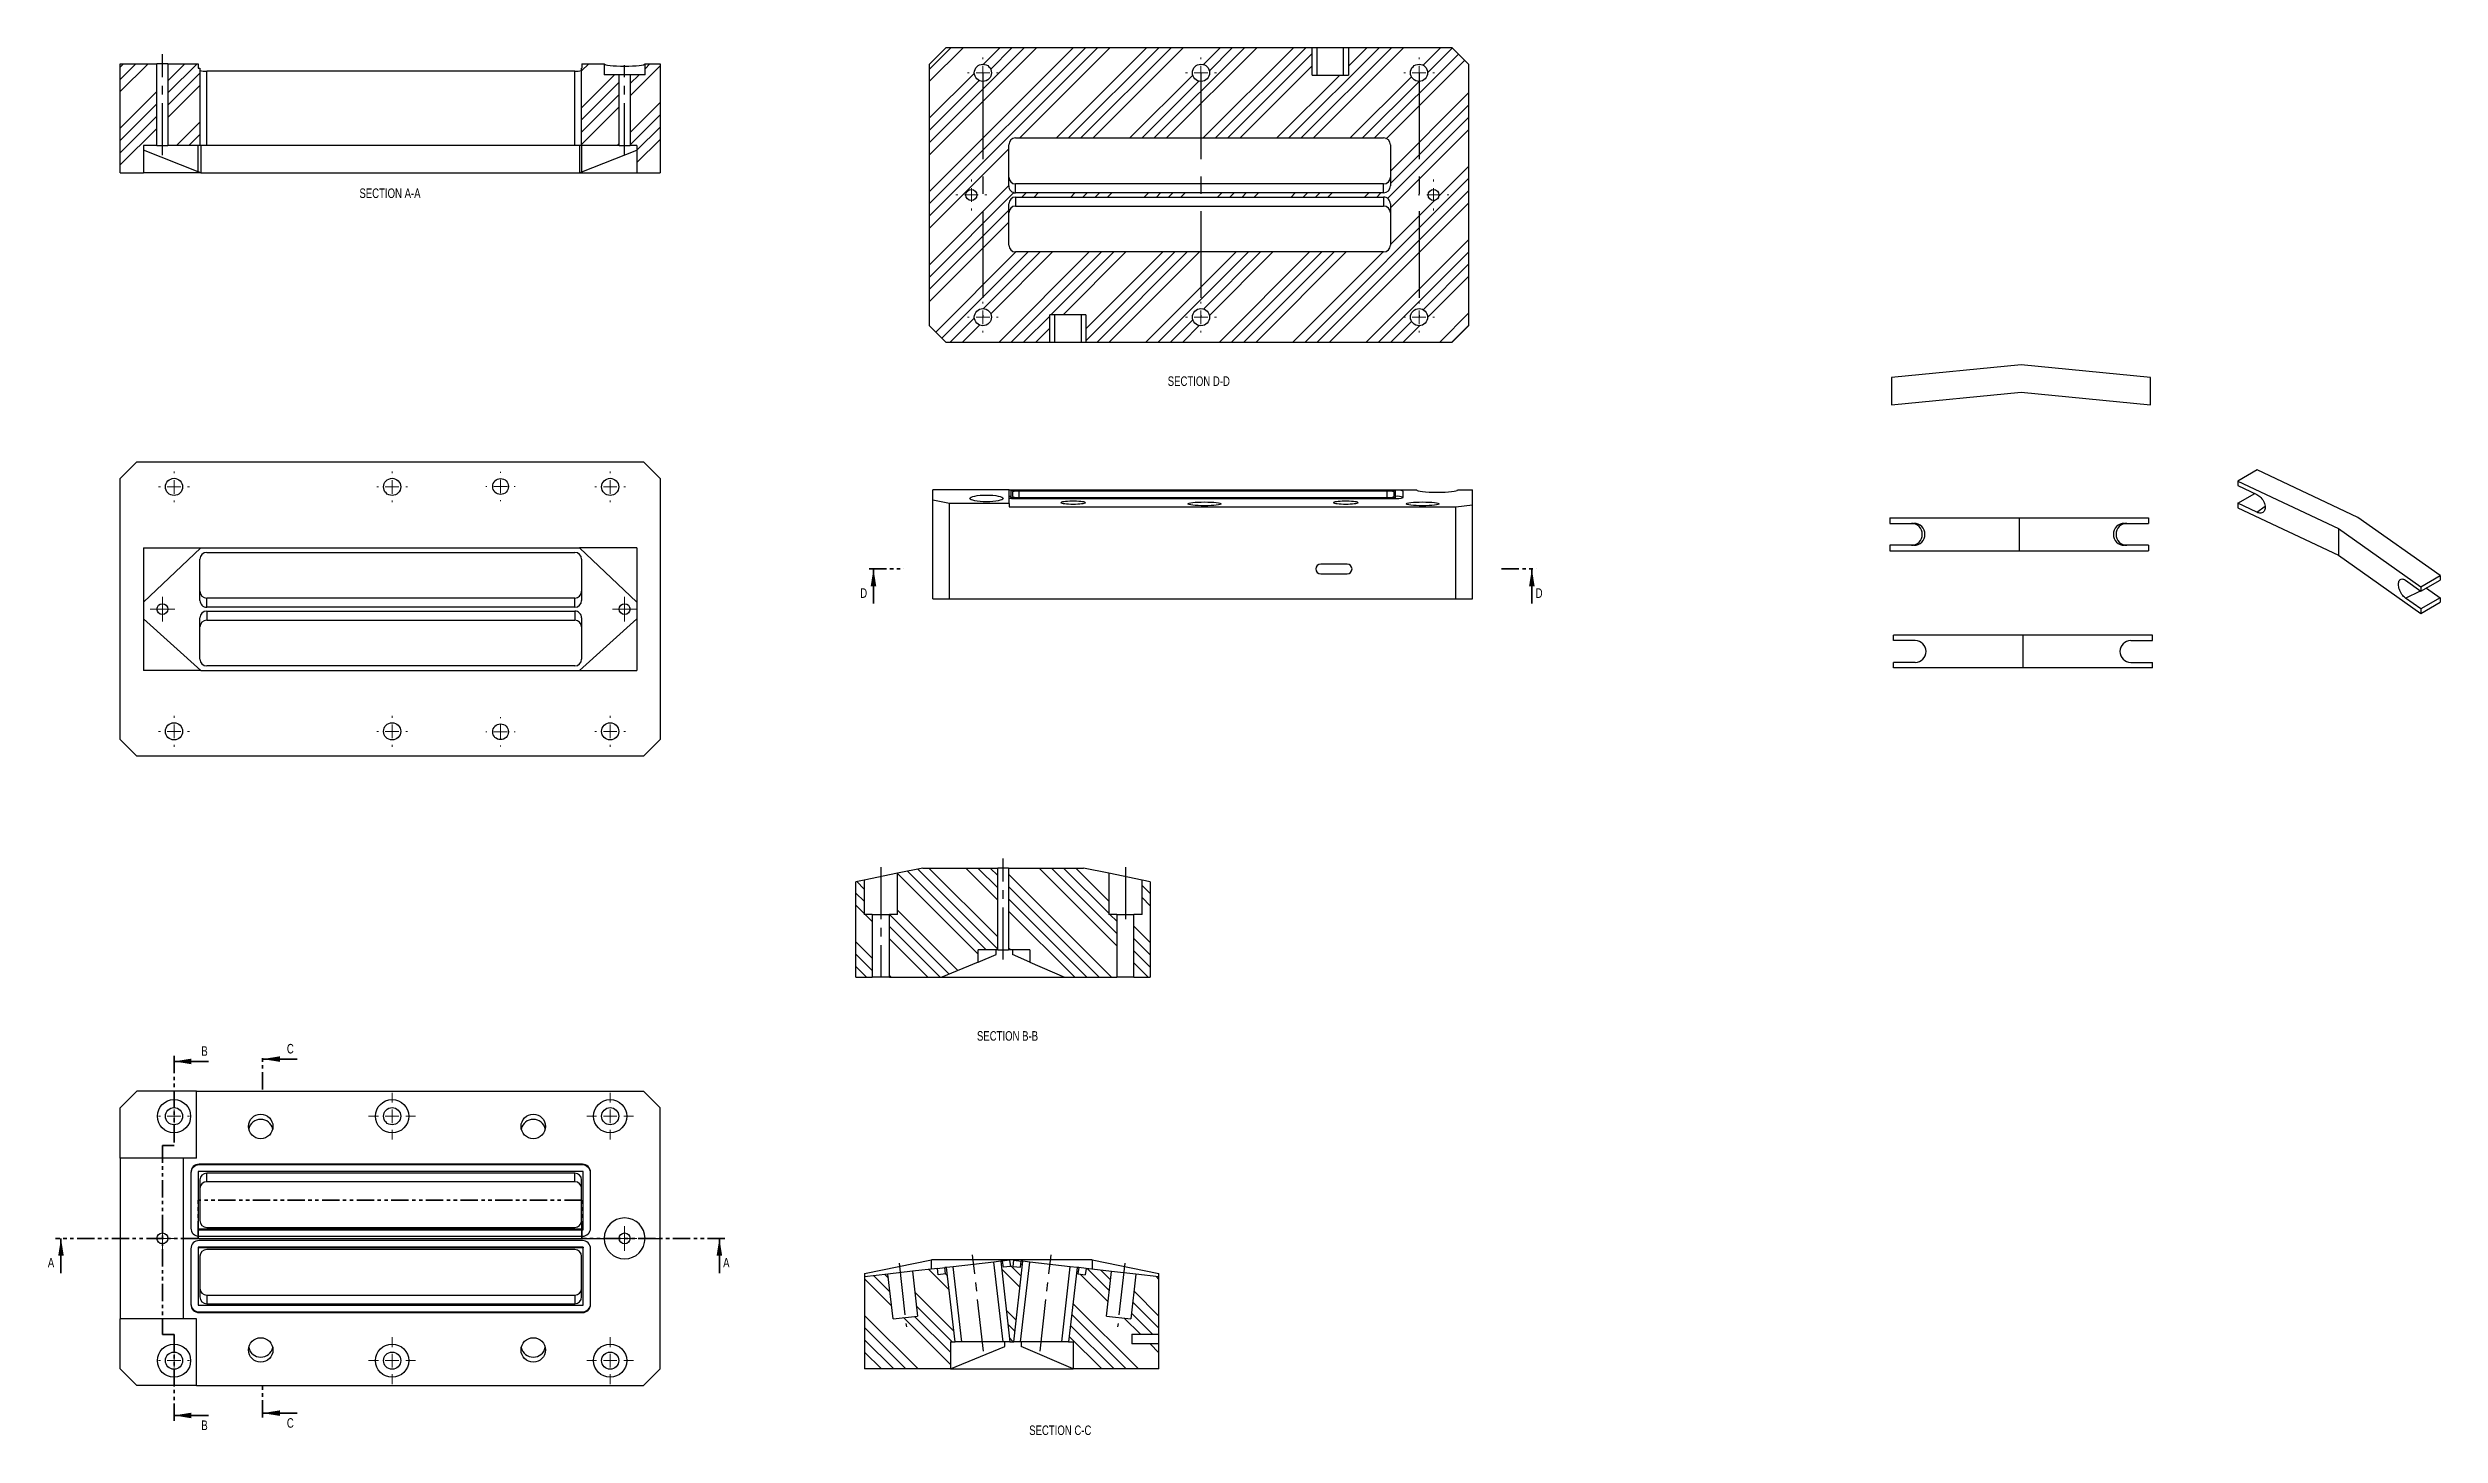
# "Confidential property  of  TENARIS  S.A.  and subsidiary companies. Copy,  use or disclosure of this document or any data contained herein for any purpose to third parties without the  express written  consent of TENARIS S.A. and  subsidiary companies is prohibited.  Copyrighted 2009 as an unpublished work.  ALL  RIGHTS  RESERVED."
# Model space of a CAD drawing. Header units: millimetres. Extents: x 351 to 1229, y 250 to 759.
import ezdxf

# ---------------------------------------------------------------- set-up
doc = ezdxf.new("R2010")
doc.units = ezdxf.units.MM
for name, pattern in [('CENTER', [50.8, 31.75, -6.35, 6.35, -6.35]), ('CENTER2', [28.575, 19.05, -3.175, 3.175, -3.175]), ('PHANTOM', [12.7, 6.35, -1.27, 1.27, -1.27, 1.27, -1.27])]:
    doc.linetypes.add(name, pattern=pattern)
doc.layers.add('M_CENTER', color=1, linetype='CENTER')
doc.styles.add('SLDTEXTSTYLE0', font='TXT', dxfattribs={"width": 0.75})
pattern_1 = [(45, (299.115, 219.996), (-13.4704, 13.4704), []), (45, (303.606, 219.996), (-13.4704, 13.4704), []), (45, (308.096, 219.996), (-13.4704, 13.4704), []), (45, (312.586, 219.996), (-13.4704, 13.4704), [])]
pattern_2 = [(315, (602.481, 827.403), (13.4704, 13.4704), []), (315, (602.481, 822.913), (13.4704, 13.4704), []), (315, (602.481, 818.422), (13.4704, 13.4704), []), (315, (602.481, 813.932), (13.4704, 13.4704), [])]
pattern_3 = [(315, (599.3, 910.567), (13.4704, 13.4704), []), (315, (599.3, 906.077), (13.4704, 13.4704), []), (315, (599.3, 901.587), (13.4704, 13.4704), []), (315, (599.3, 897.097), (13.4704, 13.4704), [])]

# ---------------------------------------------------------------- blocks, each defined once
blk = doc.blocks.new('SW_CENTERMARKSYMBOL_10')
at = {"color": 0, "linetype": 'Continuous', "lineweight": 0}
for p, q in [((-2.5, 0), (-4.5, 0)), ((0, 0), (-2.5, 0)), ((0, 2.5), (0, 4.5)), ((0, 0), (0, 2.5)), ((0, 0), (0, -2.5)), ((0, 0), (2.5, 0)), ((2.5, 0), (4.5, 0)), ((0, -2.5), (0, -4.5))]:
    blk.add_line(p, q, dxfattribs=at)
blk = doc.blocks.new('SW_CENTERMARKSYMBOL_11')
at = {"color": 0, "linetype": 'Continuous', "lineweight": 0}
for p, q in [((-5, 0), (-5.65, 0)), ((0, 0), (-2.5, 0)), ((0, 5), (0, 5.65)), ((0, 0), (0, 2.5)), ((0, 0), (0, -2.5)), ((0, 0), (2.5, 0)), ((5, 0), (5.65, 0)), ((0, -5), (0, -5.65))]:
    blk.add_line(p, q, dxfattribs=at)
blk = doc.blocks.new('SW_CENTERMARKSYMBOL_12')
at = {"color": 0, "linetype": 'Continuous', "lineweight": 0}
for p, q in [((-5, 0), (-5.65, 0)), ((0, 0), (-2.5, 0)), ((0, 5), (0, 5.65)), ((0, 0), (0, 2.5)), ((0, 0), (0, -2.5)), ((0, 0), (2.5, 0)), ((5, 0), (5.65, 0)), ((0, -5), (0, -5.65))]:
    blk.add_line(p, q, dxfattribs=at)
blk = doc.blocks.new('SW_CENTERMARKSYMBOL_13')
at = {"color": 0, "linetype": 'Continuous', "lineweight": 0}
for p, q in [((-5, 0), (-8.6, 0)), ((0, 0), (-2.5, 0)), ((0, 5), (0, 8.6)), ((0, 0), (0, 2.5)), ((0, 0), (0, -2.5)), ((0, 0), (2.5, 0)), ((5, 0), (8.6, 0)), ((0, -5), (0, -8.6))]:
    blk.add_line(p, q, dxfattribs=at)
blk = doc.blocks.new('SW_CENTERMARKSYMBOL_14')
at = {"color": 0, "linetype": 'Continuous', "lineweight": 0}
for p, q in [((-5, 0), (-8.6, 0)), ((0, 0), (-2.5, 0)), ((0, 5), (0, 8.6)), ((0, 0), (0, 2.5)), ((0, 0), (0, -2.5)), ((0, 0), (2.5, 0)), ((5, 0), (8.6, 0)), ((0, -5), (0, -8.6))]:
    blk.add_line(p, q, dxfattribs=at)
blk = doc.blocks.new('SW_CENTERMARKSYMBOL_15')
at = {"color": 0, "linetype": 'Continuous', "lineweight": 0}
for p, q in [((-5, 0), (-8.6, 0)), ((0, 0), (-2.5, 0)), ((0, 5), (0, 8.6)), ((0, 0), (0, 2.5)), ((0, 0), (0, -2.5)), ((0, 0), (2.5, 0)), ((5, 0), (8.6, 0)), ((0, -5), (0, -8.6))]:
    blk.add_line(p, q, dxfattribs=at)
blk = doc.blocks.new('SW_CENTERMARKSYMBOL_16')
at = {"color": 0, "linetype": 'Continuous', "lineweight": 0}
for p, q in [((-5, 0), (-8.6, 0)), ((0, 0), (-2.5, 0)), ((0, 5), (0, 8.6)), ((0, 0), (0, 2.5)), ((0, 0), (0, -2.5)), ((0, 0), (2.5, 0)), ((5, 0), (8.6, 0)), ((0, -5), (0, -8.6))]:
    blk.add_line(p, q, dxfattribs=at)
blk = doc.blocks.new('SW_CENTERMARKSYMBOL_17')
at = {"color": 0, "linetype": 'Continuous', "lineweight": 0}
for p, q in [((-2.5, 0), (-4.5, 0)), ((0, 0), (-2.5, 0)), ((0, 2.5), (0, 4.5)), ((0, 0), (0, 2.5)), ((0, 0), (0, -2.5)), ((0, 0), (2.5, 0)), ((2.5, 0), (4.5, 0)), ((0, -2.5), (0, -4.5))]:
    blk.add_line(p, q, dxfattribs=at)
blk = doc.blocks.new('SW_CENTERMARKSYMBOL_0')
at = {"color": 0, "linetype": 'Continuous', "lineweight": 0}
for p, q in [((-2.5, 0), (-4.5, 0)), ((0, 0), (-2.5, 0)), ((0, 2.5), (0, 4.5)), ((0, 0), (0, 2.5)), ((0, 0), (0, -2.5)), ((0, 0), (2.5, 0)), ((2.5, 0), (4.5, 0)), ((0, -2.5), (0, -4.5))]:
    blk.add_line(p, q, dxfattribs=at)
blk = doc.blocks.new('SW_CENTERMARKSYMBOL_1')
at = {"color": 0, "linetype": 'Continuous', "lineweight": 0}
for p, q in [((-5, 0), (-5.65, 0)), ((0, 0), (-2.5, 0)), ((0, 5), (0, 5.65)), ((0, 0), (0, 2.5)), ((0, 0), (0, -2.5)), ((0, 0), (2.5, 0)), ((5, 0), (5.65, 0)), ((0, -5), (0, -5.65))]:
    blk.add_line(p, q, dxfattribs=at)
blk = doc.blocks.new('SW_CENTERMARKSYMBOL_2')
at = {"color": 0, "linetype": 'Continuous', "lineweight": 0}
for p, q in [((-5, 0), (-5.65, 0)), ((0, 0), (-2.5, 0)), ((0, 5), (0, 5.65)), ((0, 0), (0, 2.5)), ((0, 0), (0, -2.5)), ((0, 0), (2.5, 0)), ((5, 0), (5.65, 0)), ((0, -5), (0, -5.65))]:
    blk.add_line(p, q, dxfattribs=at)
blk = doc.blocks.new('SW_CENTERMARKSYMBOL_3')
at = {"color": 0, "linetype": 'Continuous', "lineweight": 0}
for p, q in [((-5, 0), (-5.65, 0)), ((0, 0), (-2.5, 0)), ((0, 5), (0, 5.65)), ((0, 0), (0, 2.5)), ((0, 0), (0, -2.5)), ((0, 0), (2.5, 0)), ((5, 0), (5.65, 0)), ((0, -5), (0, -5.65))]:
    blk.add_line(p, q, dxfattribs=at)
blk = doc.blocks.new('SW_CENTERMARKSYMBOL_4')
at = {"color": 0, "linetype": 'Continuous', "lineweight": 0}
for p, q in [((-5, 0), (-5.65, 0)), ((0, 0), (-2.5, 0)), ((0, 5), (0, 5.65)), ((0, 0), (0, 2.5)), ((0, 0), (0, -2.5)), ((0, 0), (2.5, 0)), ((5, 0), (5.65, 0)), ((0, -5), (0, -5.65))]:
    blk.add_line(p, q, dxfattribs=at)
blk = doc.blocks.new('SW_CENTERMARKSYMBOL_5')
at = {"color": 0, "linetype": 'Continuous', "lineweight": 0}
for p, q in [((-5, 0), (-5.65, 0)), ((0, 0), (-2.5, 0)), ((0, 5), (0, 5.65)), ((0, 0), (0, 2.5)), ((0, 0), (0, -2.5)), ((0, 0), (2.5, 0)), ((5, 0), (5.65, 0)), ((0, -5), (0, -5.65))]:
    blk.add_line(p, q, dxfattribs=at)
blk = doc.blocks.new('SW_CENTERMARKSYMBOL_6')
at = {"color": 0, "linetype": 'Continuous', "lineweight": 0}
for p, q in [((-5, 0), (-5.65, 0)), ((0, 0), (-2.5, 0)), ((0, 5), (0, 5.65)), ((0, 0), (0, 2.5)), ((0, 0), (0, -2.5)), ((0, 0), (2.5, 0)), ((5, 0), (5.65, 0)), ((0, -5), (0, -5.65))]:
    blk.add_line(p, q, dxfattribs=at)
blk = doc.blocks.new('SW_CENTERMARKSYMBOL_7')
at = {"color": 0, "linetype": 'Continuous', "lineweight": 0}
for p, q in [((-5, 0), (-5.4, 0)), ((0, 0), (-2.5, 0)), ((0, 5), (0, 5.4)), ((0, 0), (0, 2.5)), ((0, 0), (0, -2.5)), ((0, 0), (2.5, 0)), ((5, 0), (5.4, 0)), ((0, -5), (0, -5.4))]:
    blk.add_line(p, q, dxfattribs=at)
blk = doc.blocks.new('SW_CENTERMARKSYMBOL_8')
at = {"color": 0, "linetype": 'Continuous', "lineweight": 0}
for p, q in [((-5, 0), (-5.4, 0)), ((0, 0), (-2.5, 0)), ((0, 5), (0, 5.4)), ((0, 0), (0, 2.5)), ((0, 0), (0, -2.5)), ((0, 0), (2.5, 0)), ((5, 0), (5.4, 0)), ((0, -5), (0, -5.4))]:
    blk.add_line(p, q, dxfattribs=at)
blk = doc.blocks.new('SW_CENTERMARKSYMBOL_9')
at = {"color": 0, "linetype": 'Continuous', "lineweight": 0}
for p, q in [((-2.5, 0), (-4.5, 0)), ((0, 0), (-2.5, 0)), ((0, 2.5), (0, 4.5)), ((0, 0), (0, 2.5)), ((0, 0), (0, -2.5)), ((0, 0), (2.5, 0)), ((2.5, 0), (4.5, 0)), ((0, -2.5), (0, -4.5))]:
    blk.add_line(p, q, dxfattribs=at)
blk = doc.blocks.new('*U220')
at = {"color": 0, "linetype": 'CENTER2', "transparency": 16777216}
blk.add_line((0, 10.43), (0, -29.93), dxfattribs=at)
blk = doc.blocks.new('*U221')
at = {"color": 0, "linetype": 'CENTER2', "transparency": 16777216}
blk.add_line((0, 10.43), (0, -10.43), dxfattribs=at)
blk = doc.blocks.new('*U222')
at = {"color": 0, "linetype": 'CENTER2', "transparency": 16777216}
blk.add_line((-1.33, 11.67), (1.33, -11.67), dxfattribs=at)
blk = doc.blocks.new('*U223')
at = {"color": 0, "linetype": 'CENTER2', "transparency": 16777216}
blk.add_line((2.02, -17.68), (-2.02, 17.68), dxfattribs=at)
blk = doc.blocks.new('*U224')
at = {"color": 0, "linetype": 'CENTER2', "transparency": 16777216}
blk.add_line((-2.02, -17.68), (2.02, 17.68), dxfattribs=at)
blk = doc.blocks.new('*U225')
at = {"color": 0, "linetype": 'CENTER2', "transparency": 16777216}
blk.add_line((1.33, 11.67), (-1.33, -11.67), dxfattribs=at)
blk = doc.blocks.new('*U227')
at = {"color": 0, "linetype": 'CENTER2', "transparency": 16777216}
blk.add_line((0, -18.5), (0, 18.5), dxfattribs=at)
blk = doc.blocks.new('*U228')
at = {"color": 0, "linetype": 'CENTER2', "transparency": 16777216}
blk.add_line((0, -16.5), (0, 16.5), dxfattribs=at)
blk = doc.blocks.new('*U229')
at = {"color": 0, "linetype": 'CENTER2', "transparency": 16777216}
blk.add_line((0, -18.5), (0, 18.5), dxfattribs=at)

msp = doc.modelspace()

# ---------------------------------------------------------------- hatches: boundary and pattern name
at = {"linetype": 'Continuous', "lineweight": 18}
h = msp.add_hatch(dxfattribs=at)
h.set_pattern_fill('ANSI34', style=0)
h.set_pattern_definition([(45, (297.801, 221.951), (-13.4704, 13.4704), []), (45, (302.292, 221.951), (-13.4704, 13.4704), []), (45, (306.782, 221.951), (-13.4704, 13.4704), []), (45, (311.272, 221.951), (-13.4704, 13.4704), [])])
h.paths.add_polyline_path([(815.06, 759.28), (680.66, 759.28), (674.56, 753.18), (674.56, 657.38), (680.66, 651.28), (718.76, 651.28), (718.76, 661.28), (732.06, 661.28), (732.06, 651.28), (866.46, 651.28), (872.56, 657.38), (872.56, 753.18), (866.46, 759.28), (828.36, 759.28), (828.36, 749.28), (815.06, 749.28)], flags=0)
edge = h.paths.add_edge_path(flags=0)
edge.add_arc((859.56, 705.28), 2, 0, 360)
edge = h.paths.add_edge_path(flags=0)
edge.add_arc((694.26, 750.13), 3.15, 0, 360)
edge = h.paths.add_edge_path(flags=0)
edge.add_arc((854.26, 750.13), 3.15, 0, 360)
edge = h.paths.add_edge_path(flags=0)
edge.add_arc((774.26, 660.43), 3.15, 0, 360)
edge = h.paths.add_edge_path(flags=0)
edge.add_arc((690.01, 705.28), 2, 0, 360)
edge = h.paths.add_edge_path(flags=0)
edge.add_line((706.26, 704.5), (841.26, 704.5))
edge.add_ellipse((841.26, 701.98), major_axis=(0, -2.52), ratio=0.993413, start_angle=90, end_angle=180, ccw=False)
edge.add_line((843.76, 701.98), (843.76, 686.88))
edge.add_ellipse((841.26, 686.88), major_axis=(0, -2.52), ratio=0.993413, start_angle=0, end_angle=90, ccw=False)
edge.add_line((841.26, 684.36), (706.26, 684.36))
edge.add_ellipse((706.26, 686.88), major_axis=(0, -2.52), ratio=0.993413, start_angle=270, end_angle=360, ccw=False)
edge.add_line((703.76, 686.88), (703.76, 701.98))
edge.add_ellipse((706.26, 701.98), major_axis=(0, -2.52), ratio=0.993413, start_angle=180, end_angle=270, ccw=False)
edge = h.paths.add_edge_path(flags=0)
edge.add_line((706.26, 726.19), (841.26, 726.19))
edge.add_ellipse((841.26, 723.68), major_axis=(0, 2.52), ratio=0.993413, start_angle=270, end_angle=360, ccw=False)
edge.add_line((843.76, 723.68), (843.76, 708.58))
edge.add_ellipse((841.26, 708.58), major_axis=(0, 2.52), ratio=0.993413, start_angle=180, end_angle=270, ccw=False)
edge.add_line((841.26, 706.06), (706.26, 706.06))
edge.add_ellipse((706.26, 708.58), major_axis=(0, 2.52), ratio=0.993413, start_angle=90, end_angle=180, ccw=False)
edge.add_line((703.76, 708.58), (703.76, 723.68))
edge.add_ellipse((706.26, 723.68), major_axis=(0, 2.52), ratio=0.993413, start_angle=0, end_angle=90, ccw=False)
edge = h.paths.add_edge_path(flags=0)
edge.add_arc((854.26, 660.43), 3.15, 0, 360)
edge = h.paths.add_edge_path(flags=0)
edge.add_arc((774.26, 750.13), 3.15, 0, 360)
edge = h.paths.add_edge_path(flags=0)
edge.add_arc((694.26, 660.43), 3.15, 0, 360)
h = msp.add_hatch(dxfattribs=at)
h.set_pattern_fill('ANSI34', style=0)
h.set_pattern_definition(pattern_1)
h.paths.add_polyline_path([(377.82, 753.43), (377.82, 713.43), (386.32, 713.43), (386.32, 723.43), (391.27, 723.43), (391.27, 753.43)], flags=0)
h = msp.add_hatch(dxfattribs=at)
h.set_pattern_fill('ANSI34', style=0)
h.set_pattern_definition(pattern_1)
h.paths.add_polyline_path([(395.27, 723.43), (407.02, 723.43), (407.02, 751.83), (406.42, 751.83), (406.42, 753.43), (400.82, 753.43), (395.27, 753.43)], flags=0)
h = msp.add_hatch(dxfattribs=at)
h.set_pattern_fill('ANSI34', style=0)
h.set_pattern_definition(pattern_1)
h.paths.add_polyline_path([(547.02, 723.43), (560.82, 723.43), (560.82, 749.43), (555.32, 749.43), (555.32, 753.43), (547.09, 753.43), (547.09, 751.83), (547.02, 751.83)], flags=0)
h = msp.add_hatch(dxfattribs=at)
h.set_pattern_fill('ANSI34', style=0)
h.set_pattern_definition(pattern_1)
h.paths.add_polyline_path([(575.82, 713.43), (575.82, 753.43), (570.32, 753.43), (570.32, 749.43), (564.82, 749.43), (564.82, 723.43), (567.32, 723.43), (567.32, 713.43)], flags=0)
h = msp.add_hatch(dxfattribs=at)
h.set_pattern_fill('ANSI34', angle=-90, style=0)
h.set_pattern_definition(pattern_3)
h.paths.add_polyline_path([(672.17, 458.26), (662.92, 456.37), (662.92, 441.26), (659.97, 441.26), (659.97, 418.26), (679.17, 418.26), (692.55, 423.81), (692.55, 428.26), (699.67, 428.26), (699.67, 458.26)], flags=0)
h = msp.add_hatch(dxfattribs=at)
h.set_pattern_fill('ANSI34', angle=-90, style=0)
h.set_pattern_definition(pattern_3)
h.paths.add_polyline_path([(740.42, 456.37), (731.18, 458.26), (703.67, 458.26), (703.67, 428.26), (711.46, 428.26), (711.46, 423.8), (724.17, 418.26), (743.37, 418.26), (743.37, 441.26), (740.42, 441.26)], flags=0)
h = msp.add_hatch(dxfattribs=at)
h.set_pattern_fill('ANSI34', angle=-90, style=0)
h.set_pattern_definition(pattern_3)
h.paths.add_polyline_path([(647.67, 453.26), (647.67, 418.26), (653.67, 418.26), (653.67, 441.26), (650.72, 441.26), (650.72, 453.88)], flags=0)
h = msp.add_hatch(dxfattribs=at)
h.set_pattern_fill('ANSI34', angle=-90, style=0)
h.set_pattern_definition(pattern_3)
h.paths.add_polyline_path([(749.67, 441.26), (749.67, 418.26), (755.67, 418.26), (755.67, 453.26), (752.62, 453.88), (752.62, 441.26)], flags=0)
h = msp.add_hatch(dxfattribs=at)
h.set_pattern_fill('ANSI34', angle=-90, style=0)
h.set_pattern_definition(pattern_2)
h.paths.add_polyline_path([(670.25, 293.9), (661.3, 292.88), (659.43, 309.27), (650.85, 308.29), (650.85, 274.46), (682.35, 274.46), (682.35, 284.46), (684.03, 284.46), (680.91, 311.73), (680.31, 311.66), (680.57, 309.37), (677.89, 309.07), (677.63, 311.35), (668.37, 310.3)], flags=0)
h = msp.add_hatch(dxfattribs=at)
h.set_pattern_fill('ANSI34', angle=-90, style=0)
h.set_pattern_definition(pattern_2)
h.paths.add_polyline_path([(705.65, 314.37), (704.85, 314.46), (704.06, 314.37), (704.32, 312.09), (701.64, 311.78), (701.38, 314.07), (700.78, 314), (704.16, 284.46), (705.55, 284.46), (708.93, 314), (708.33, 314.07), (708.07, 311.78), (705.39, 312.09)], flags=0)
h = msp.add_hatch(dxfattribs=at)
h.set_pattern_fill('ANSI34', angle=-90, style=0)
h.set_pattern_definition(pattern_2)
h.paths.add_polyline_path([(748.85, 287.26), (758.85, 287.26), (758.85, 308.29), (750.41, 309.26), (748.54, 292.86), (739.59, 293.89), (741.47, 310.28), (732.08, 311.35), (731.82, 309.07), (729.13, 309.37), (729.39, 311.66), (728.8, 311.73), (725.68, 284.46), (727.35, 284.46), (727.35, 274.46), (758.85, 274.46), (758.85, 283.66), (748.85, 283.66)], flags=0)

# ---------------------------------------------------------------- linework, layer by layer
at = {"color": 7, "linetype": 'Continuous', "lineweight": 25}
for p, q in [((680.66, 759.28), (674.56, 753.18)), ((815.06, 759.28), (680.66, 759.28)), ((815.06, 749.28), (815.06, 759.28)), ((816.86, 759.28), (815.06, 759.28)), ((816.86, 749.28), (816.86, 759.28)), ((826.56, 759.28), (816.86, 759.28)), ((826.56, 749.28), (826.56, 759.28)), ((828.36, 759.28), (826.56, 759.28)), ((828.36, 759.28), (828.36, 749.28)), ((866.46, 759.28), (828.36, 759.28)), ((872.56, 753.18), (866.46, 759.28)), ((377.82, 753.43), (391.27, 753.43)), ((377.82, 713.43), (377.82, 753.43)), ((391.27, 723.43), (391.27, 753.43)), ((395.27, 753.43), (391.27, 753.43)), ((395.27, 753.43), (395.27, 723.43)), ((395.27, 753.43), (400.82, 753.43)), ((400.82, 753.43), (406.42, 753.43)), ((406.42, 753.43), (406.42, 751.83)), ((406.42, 751.83), (407.02, 751.83)), ((407.02, 751.83), (407.02, 723.43)), ((409.52, 723.43), (409.52, 750.69)), ((544.52, 750.69), (409.52, 750.69)), ((544.52, 723.43), (544.52, 750.69)), ((547.02, 723.43), (547.02, 751.83)), ((547.02, 751.83), (547.09, 751.83)), ((547.09, 753.43), (547.09, 751.83)), ((547.09, 753.43), (555.32, 753.43)), ((555.32, 753.43), (555.32, 749.43)), ((560.82, 749.43), (555.32, 749.43)), ((560.82, 723.43), (560.82, 749.43)), ((564.82, 749.43), (560.82, 749.43)), ((564.82, 749.43), (564.82, 723.43)), ((570.32, 749.43), (564.82, 749.43)), ((570.32, 749.43), (570.32, 753.43)), ((570.32, 753.43), (575.82, 753.43)), ((575.82, 753.43), (575.82, 713.43)), ((674.56, 753.18), (674.56, 657.38)), ((815.06, 749.28), (828.36, 749.28)), ((872.56, 657.38), (872.56, 753.18)), ((386.32, 723.43), (386.32, 713.43)), ((391.27, 723.43), (386.32, 723.43)), ((406.42, 713.79), (386.32, 721.71)), ((391.27, 723.43), (395.27, 723.43)), ((407.02, 723.43), (395.27, 723.43)), ((406.42, 713.79), (406.42, 723.43)), ((409.52, 723.43), (407.02, 723.43)), ((407.32, 723.43), (407.32, 713.43)), ((544.52, 723.43), (409.52, 723.43)), ((547.02, 723.43), (544.52, 723.43)), ((546.32, 723.43), (546.32, 713.43)), ((560.82, 723.43), (547.02, 723.43)), ((547.09, 713.73), (547.09, 723.43)), ((547.09, 713.73), (567.32, 721.71)), ((560.82, 723.43), (564.82, 723.43)), ((567.32, 723.43), (564.82, 723.43)), ((567.32, 723.43), (567.32, 713.43)), ((703.76, 708.58), (703.76, 723.68)), ((706.26, 726.19), (841.26, 726.19)), ((843.76, 723.68), (843.76, 708.58)), ((377.82, 713.43), (386.32, 713.43)), ((406.42, 713.43), (386.32, 713.43)), ((407.32, 713.43), (406.42, 713.79)), ((406.42, 713.43), (406.42, 713.79)), ((407.32, 713.43), (406.42, 713.43)), ((407.32, 713.43), (546.32, 713.43)), ((546.32, 713.43), (547.09, 713.73)), ((546.32, 713.43), (547.09, 713.43)), ((547.09, 713.73), (547.09, 713.43)), ((547.09, 713.43), (567.32, 713.43)), ((567.32, 713.43), (575.82, 713.43)), ((706.26, 706.06), (706.26, 709.35)), ((841.26, 709.35), (706.26, 709.35)), ((841.26, 706.06), (706.26, 706.06)), ((706.26, 704.5), (841.26, 704.5)), ((706.26, 704.5), (706.26, 701.21)), ((841.26, 706.06), (841.26, 709.35)), ((841.26, 704.5), (841.26, 701.21)), ((703.76, 686.88), (703.76, 701.98)), ((706.26, 701.21), (841.26, 701.21)), ((843.76, 701.98), (843.76, 686.88)), ((841.26, 684.36), (706.26, 684.36)), ((732.06, 661.28), (718.76, 661.28)), ((718.76, 651.28), (718.76, 661.28)), ((720.56, 661.28), (720.56, 651.28)), ((730.26, 661.28), (730.26, 651.28)), ((732.06, 661.28), (732.06, 651.28)), ((674.56, 657.38), (680.66, 651.28)), ((680.66, 651.28), (718.76, 651.28)), ((718.76, 651.28), (720.56, 651.28)), ((720.56, 651.28), (730.26, 651.28)), ((730.26, 651.28), (732.06, 651.28)), ((732.06, 651.28), (866.46, 651.28)), ((866.46, 651.28), (872.56, 657.38)), ((1075.08, 642.98), (1027.58, 638.26)), ((1122.58, 638.26), (1075.08, 642.98)), ((1027.58, 638.26), (1027.58, 628.26)), ((1027.58, 628.26), (1075.08, 632.98)), ((1075.08, 632.98), (1122.58, 628.26)), ((1122.58, 628.26), (1122.58, 638.26)), ((377.82, 601.2), (383.92, 607.3)), ((383.92, 607.3), (569.72, 607.3)), ((569.72, 607.3), (575.82, 601.2)), ((377.82, 505.4), (377.82, 601.2)), ((575.82, 601.2), (575.82, 505.4)), ((675.87, 593.3), (675.87, 597.06)), ((698.87, 597.06), (675.87, 597.06)), ((703.87, 597.06), (698.87, 597.06)), ((703.87, 597.06), (853.37, 597.06)), ((703.87, 592.06), (703.87, 597.06)), ((845.37, 596.97), (704.77, 596.97)), ((868.37, 597.06), (873.87, 597.06)), ((873.87, 591.59), (873.87, 597.06)), ((1161.66, 604.39), (1154.59, 600.31)), ((1154.59, 600.31), (1191.52, 582.85)), ((1154.59, 600.31), (1154.59, 598.68)), ((1154.59, 598.68), (1161.54, 595.39)), ((1198.59, 586.93), (1161.66, 604.39)), ((681.97, 592.06), (675.87, 593.3)), ((675.87, 557.06), (675.87, 593.3)), ((681.97, 557.06), (681.97, 592.06)), ((703.87, 592.06), (681.97, 592.06)), ((703.87, 592.06), (703.87, 590.89)), ((703.87, 590.89), (867.77, 590.89)), ((845.67, 596.66), (704.47, 596.66)), ((704.47, 596.66), (704.47, 594.25)), ((704.47, 594.25), (845.67, 594.25)), ((704.47, 593.95), (704.47, 594.25)), ((704.77, 593.95), (845.37, 593.95)), ((705.07, 596.31), (705.07, 594.61)), ((842.57, 596.59), (707.57, 596.59)), ((707.57, 594.32), (842.57, 594.32)), ((845.07, 594.61), (845.07, 596.31)), ((845.67, 594.25), (845.67, 596.66)), ((845.67, 593.95), (845.67, 594.25)), ((848.37, 594.29), (848.37, 596.63)), ((867.77, 590.89), (873.87, 591.59)), ((867.77, 557.06), (867.77, 590.89)), ((873.87, 557.06), (873.87, 591.59)), ((1154.59, 592.15), (1160.81, 595.74)), ((1154.59, 592.15), (1154.59, 590.51)), ((1161.54, 588.86), (1154.59, 592.15)), ((1154.59, 590.51), (1191.52, 573.05)), ((1026.9, 586.75), (1074.4, 586.75)), ((1026.9, 586.75), (1026.9, 584.75)), ((1026.9, 584.75), (1035.84, 584.75)), ((1074.4, 586.75), (1074.4, 574.75)), ((1074.4, 586.75), (1121.9, 586.75)), ((1112.95, 584.75), (1121.9, 584.75)), ((1121.9, 586.75), (1121.9, 584.75)), ((1191.52, 582.85), (1191.52, 573.05)), ((1191.52, 582.85), (1221.76, 561.53)), ((1228.83, 565.61), (1198.59, 586.93)), ((386.32, 575.8), (407.32, 575.8)), ((386.32, 575.8), (386.32, 530.8)), ((407.32, 575.8), (386.32, 555.8)), ((407.02, 556.52), (407.02, 571.61)), ((407.32, 575.8), (546.32, 575.8)), ((409.52, 574.13), (544.52, 574.13)), ((567.32, 575.8), (546.32, 575.8)), ((546.32, 575.8), (567.32, 555.8)), ((547.02, 571.61), (547.02, 556.52)), ((567.32, 575.8), (567.32, 530.8)), ((1035.84, 576.75), (1026.9, 576.75)), ((1026.9, 576.75), (1026.9, 574.75)), ((1026.9, 574.75), (1074.4, 574.75)), ((1074.4, 574.75), (1121.9, 574.75)), ((1121.9, 576.75), (1112.95, 576.75)), ((1121.9, 576.75), (1121.9, 574.75)), ((1191.52, 573.05), (1221.76, 551.73)), ((827.87, 569.86), (818.17, 569.86)), ((818.17, 566.26), (827.87, 566.26)), ((1216.07, 563.91), (1221.76, 559.9)), ((1221.76, 561.53), (1228.83, 565.61)), ((1221.76, 559.9), (1228.83, 563.98)), ((1228.83, 565.61), (1228.83, 563.98)), ((409.52, 554), (409.52, 557.38)), ((544.52, 557.38), (409.52, 557.38)), ((544.52, 554), (409.52, 554)), ((544.52, 554), (544.52, 557.38)), ((675.87, 557.06), (681.97, 557.06)), ((681.97, 557.06), (867.77, 557.06)), ((867.77, 557.06), (873.87, 557.06)), ((1221.76, 553.37), (1216.07, 557.38)), ((1221.76, 561.53), (1221.76, 559.9)), ((1228.83, 557.45), (1221.76, 553.37)), ((1221.76, 551.73), (1228.83, 555.82)), ((1221.76, 553.37), (1221.76, 551.73)), ((1223.77, 561.02), (1223.74, 561.04)), ((1223.77, 561.02), (1228.83, 557.45)), ((1228.83, 557.45), (1228.83, 555.82)), ((407.32, 530.8), (386.32, 549.8)), ((407.02, 534.99), (407.02, 550.09)), ((409.52, 552.6), (544.52, 552.6)), ((409.52, 552.6), (409.52, 549.23)), ((409.52, 549.23), (544.52, 549.23)), ((544.52, 552.6), (544.52, 549.23)), ((546.32, 530.8), (567.32, 549.8)), ((547.02, 550.09), (547.02, 534.99)), ((1028.31, 541.77), (1028.31, 543.77)), ((1075.81, 543.77), (1028.31, 543.77)), ((1036.27, 541.77), (1028.31, 541.77)), ((1075.81, 531.77), (1075.81, 543.77)), ((1123.31, 543.77), (1075.81, 543.77)), ((1115.35, 541.77), (1123.31, 541.77)), ((1123.31, 541.77), (1123.31, 543.77)), ((407.32, 530.8), (386.32, 530.8)), ((407.32, 530.8), (546.32, 530.8)), ((544.52, 532.47), (409.52, 532.47)), ((546.32, 530.8), (567.32, 530.8)), ((1028.31, 531.77), (1028.31, 533.77)), ((1036.27, 533.77), (1028.31, 533.77)), ((1075.81, 531.77), (1028.31, 531.77)), ((1123.31, 531.77), (1075.81, 531.77)), ((1115.35, 533.77), (1123.31, 533.77)), ((1123.31, 531.77), (1123.31, 533.77)), ((383.92, 499.3), (377.82, 505.4)), ((575.82, 505.4), (569.72, 499.3)), ((569.72, 499.3), (383.92, 499.3)), ((662.92, 456.37), (650.72, 453.88)), ((672.17, 458.26), (662.92, 456.37)), ((662.92, 441.26), (662.92, 456.37)), ((672.17, 458.26), (699.67, 458.26)), ((699.67, 428.26), (699.67, 458.26)), ((703.67, 458.26), (699.67, 458.26)), ((703.67, 458.26), (703.67, 428.26)), ((703.67, 458.26), (731.18, 458.26)), ((740.42, 456.37), (731.18, 458.26)), ((740.42, 456.37), (740.42, 441.26)), ((752.62, 453.88), (740.42, 456.37)), ((650.72, 453.88), (647.67, 453.26)), ((647.67, 418.26), (647.67, 453.26)), ((650.72, 453.88), (650.72, 441.26)), ((752.62, 441.26), (752.62, 453.88)), ((755.67, 453.26), (752.62, 453.88)), ((755.67, 453.26), (755.67, 418.26)), ((653.67, 441.26), (650.72, 441.26)), ((653.67, 441.26), (653.67, 418.26)), ((653.67, 441.26), (659.97, 441.26)), ((659.97, 418.26), (659.97, 441.26)), ((662.92, 441.26), (659.97, 441.26)), ((743.37, 441.26), (740.42, 441.26)), ((743.37, 441.26), (743.37, 418.26)), ((743.37, 441.26), (749.67, 441.26)), ((749.67, 418.26), (749.67, 441.26)), ((752.62, 441.26), (749.67, 441.26)), ((692.55, 423.81), (679.17, 418.26)), ((699.67, 428.26), (692.55, 428.26)), ((692.55, 423.81), (692.55, 428.26)), ((692.55, 423.81), (699.17, 426.55)), ((699.17, 426.55), (699.17, 428.26)), ((699.67, 428.26), (703.67, 428.26)), ((711.46, 428.26), (703.67, 428.26)), ((705.17, 428.26), (705.17, 426.54)), ((711.46, 423.8), (705.17, 426.54)), ((711.46, 428.26), (711.46, 423.8)), ((711.46, 423.8), (724.17, 418.26)), ((647.67, 418.26), (653.67, 418.26)), ((659.97, 418.26), (653.67, 418.26)), ((659.97, 418.26), (679.17, 418.26)), ((679.17, 418.26), (724.17, 418.26)), ((724.17, 418.26), (743.37, 418.26)), ((749.67, 418.26), (743.37, 418.26)), ((749.67, 418.26), (755.67, 418.26)), ((377.82, 370.27), (383.92, 376.37)), ((377.82, 351.87), (377.82, 370.27)), ((405.82, 376.37), (383.92, 376.37)), ((405.82, 376.37), (569.72, 376.37)), ((405.82, 351.87), (405.82, 376.37)), ((575.82, 370.27), (569.72, 376.37)), ((575.82, 322.37), (575.82, 370.27)), ((377.82, 351.87), (377.82, 292.86)), ((400.82, 351.87), (377.82, 351.87)), ((400.82, 351.87), (400.82, 322.37)), ((405.82, 351.87), (400.82, 351.87)), ((403.72, 346.61), (403.72, 326.14)), ((547.62, 346.91), (406.42, 346.91)), ((406.42, 346.91), (406.42, 325.85)), ((547.32, 349.59), (406.72, 349.59)), ((406.72, 349.33), (406.72, 349.59)), ((547.32, 349.33), (406.72, 349.33)), ((407.02, 343.83), (407.02, 328.93)), ((544.52, 346.31), (409.52, 346.31)), ((409.52, 343.2), (409.52, 346.31)), ((544.52, 343.2), (409.52, 343.2)), ((544.52, 343.2), (544.52, 346.31)), ((547.02, 328.93), (547.02, 343.83)), ((547.32, 349.33), (547.32, 349.59)), ((547.62, 325.85), (547.62, 346.91)), ((550.32, 326.14), (550.32, 346.61)), ((406.42, 325.85), (547.62, 325.85)), ((406.42, 325.58), (406.42, 325.85)), ((406.42, 325.58), (547.62, 325.58)), ((409.52, 326.44), (544.52, 326.44)), ((547.62, 325.58), (547.62, 325.85)), ((400.82, 322.37), (400.82, 292.86)), ((400.82, 322.37), (555.32, 322.37)), ((403.72, 318.59), (403.72, 298.13)), ((406.42, 319.15), (406.42, 318.89)), ((547.62, 319.15), (406.42, 319.15)), ((547.62, 318.89), (406.42, 318.89)), ((406.42, 318.89), (406.42, 297.83)), ((406.72, 323.16), (547.32, 323.16)), ((547.32, 321.57), (406.72, 321.57)), ((544.52, 318.29), (409.52, 318.29)), ((547.62, 319.15), (547.62, 318.89)), ((547.62, 297.83), (547.62, 318.89)), ((550.32, 298.13), (550.32, 318.59)), ((570.32, 322.37), (575.82, 322.37)), ((575.82, 274.47), (575.82, 322.37)), ((407.02, 315.81), (407.02, 300.91)), ((547.02, 300.91), (547.02, 315.81)), ((650.85, 309.46), (675.35, 314.46)), ((650.85, 309.46), (650.85, 308.29)), ((659.43, 309.27), (650.85, 308.29)), ((650.85, 308.29), (650.85, 274.46)), ((668.37, 310.3), (659.43, 309.27)), ((661.3, 292.88), (659.43, 309.27)), ((677.63, 311.35), (668.37, 310.3)), ((668.37, 310.3), (670.25, 293.9)), ((675.35, 311.09), (675.35, 314.46)), ((704.85, 314.46), (675.35, 314.46)), ((677.63, 311.35), (680.31, 311.66)), ((677.89, 309.07), (677.63, 311.35)), ((680.57, 309.37), (677.89, 309.07)), ((680.91, 311.73), (680.31, 311.66)), ((680.57, 309.37), (680.31, 311.66)), ((683.39, 312.01), (680.91, 311.73)), ((684.03, 284.46), (680.91, 311.73)), ((698.3, 313.72), (683.39, 312.01)), ((686.54, 284.46), (683.39, 312.01)), ((700.78, 314), (698.3, 313.72)), ((701.64, 284.46), (698.3, 313.72)), ((701.38, 314.07), (700.78, 314)), ((700.78, 314), (704.16, 284.46)), ((704.06, 314.37), (701.38, 314.07)), ((701.38, 314.07), (701.64, 311.78)), ((704.32, 312.09), (701.64, 311.78)), ((704.85, 314.46), (704.06, 314.37)), ((704.06, 314.37), (704.32, 312.09)), ((705.65, 314.37), (704.85, 314.46)), ((734.36, 314.46), (704.85, 314.46)), ((705.39, 312.09), (705.65, 314.37)), ((705.39, 312.09), (708.07, 311.78)), ((705.55, 284.46), (708.93, 314)), ((705.65, 314.37), (708.33, 314.07)), ((708.07, 311.78), (708.33, 314.07)), ((708.07, 284.46), (711.41, 313.72)), ((708.93, 314), (708.33, 314.07)), ((711.41, 313.72), (708.93, 314)), ((726.31, 312.01), (711.41, 313.72)), ((723.17, 284.46), (726.31, 312.01)), ((728.8, 311.73), (725.68, 284.46)), ((728.8, 311.73), (726.31, 312.01)), ((729.39, 311.66), (728.8, 311.73)), ((729.39, 311.66), (729.13, 309.37)), ((729.13, 309.37), (731.82, 309.07)), ((732.08, 311.35), (729.39, 311.66)), ((732.08, 311.35), (731.82, 309.07)), ((741.47, 310.28), (732.08, 311.35)), ((734.36, 314.46), (734.36, 311.09)), ((734.36, 314.46), (758.85, 309.46)), ((739.59, 293.89), (741.47, 310.28)), ((750.41, 309.26), (741.47, 310.28)), ((750.41, 309.26), (748.54, 292.86)), ((758.85, 308.29), (750.41, 309.26)), ((758.85, 308.29), (758.85, 309.46)), ((758.85, 287.26), (758.85, 308.29)), ((409.52, 301.54), (409.52, 298.42)), ((409.52, 301.54), (544.52, 301.54)), ((409.52, 298.42), (544.52, 298.42)), ((544.52, 301.54), (544.52, 298.42)), ((400.82, 292.86), (377.82, 292.86)), ((377.82, 274.47), (377.82, 292.86)), ((405.82, 292.86), (400.82, 292.86)), ((405.82, 268.37), (405.82, 292.86)), ((406.42, 297.83), (547.62, 297.83)), ((406.72, 295.41), (547.32, 295.41)), ((406.72, 295.41), (406.72, 295.15)), ((406.72, 295.15), (547.32, 295.15)), ((547.32, 295.41), (547.32, 295.15)), ((661.3, 292.88), (670.25, 293.9)), ((739.59, 293.89), (748.54, 292.86)), ((682.35, 284.46), (684.03, 284.46)), ((682.35, 284.46), (682.35, 274.46)), ((682.35, 274.46), (702.35, 282.76)), ((686.54, 284.46), (684.03, 284.46)), ((701.64, 284.46), (686.54, 284.46)), ((704.16, 284.46), (701.64, 284.46)), ((702.35, 282.76), (702.35, 284.46)), ((704.16, 284.46), (705.55, 284.46)), ((708.07, 284.46), (705.55, 284.46)), ((723.17, 284.46), (708.07, 284.46)), ((708.35, 284.46), (708.35, 282.74)), ((727.35, 274.46), (708.35, 282.74)), ((725.68, 284.46), (723.17, 284.46)), ((725.68, 284.46), (727.35, 284.46)), ((727.35, 284.46), (727.35, 274.46)), ((748.85, 287.26), (748.85, 283.66)), ((748.85, 287.26), (758.85, 287.26)), ((758.85, 283.66), (748.85, 283.66)), ((758.85, 283.66), (758.85, 287.26)), ((758.85, 274.46), (758.85, 283.66)), ((383.92, 268.37), (377.82, 274.47)), ((569.72, 268.37), (575.82, 274.47)), ((682.35, 274.46), (650.85, 274.46)), ((682.35, 274.46), (727.35, 274.46)), ((758.85, 274.46), (727.35, 274.46)), ((405.82, 268.37), (383.92, 268.37)), ((405.82, 268.37), (569.72, 268.37))]:
    msp.add_line(p, q, dxfattribs=at)
at = {"color": 8, "linetype": 'Continuous', "lineweight": 25}
for p, q in [((704.77, 596.66), (704.77, 596.97)), ((845.37, 596.66), (845.37, 596.97)), ((707.57, 594.32), (707.57, 596.59)), ((842.57, 594.32), (842.57, 596.59)), ((1161.54, 588.86), (1164.62, 591.03)), ((1216.07, 557.38), (1221.61, 560)), ((1223.45, 560.87), (1223.77, 561.02))]:
    msp.add_line(p, q, dxfattribs=at)
at = {"color": 7, "linetype": 'PHANTOM', "lineweight": 35}
for p, q in [((652.52, 568.06), (665.23, 568.06)), ((884.52, 568.06), (897.22, 568.06)), ((397.52, 389.33), (397.52, 356.48)), ((430.02, 377.07), (430.02, 389.77)), ((397.52, 356.48), (393.27, 356.48)), ((393.27, 356.48), (393.27, 287.14)), ((547.09, 336.38), (406.42, 336.38)), ((406.42, 322.37), (406.42, 336.38)), ((547.09, 322.37), (547.09, 336.38)), ((406.42, 322.37), (354.06, 322.37)), ((599.58, 322.37), (547.09, 322.37)), ((397.52, 287.14), (393.27, 287.14)), ((397.52, 287.14), (397.52, 255.41)), ((430.02, 256.68), (430.02, 269.38))]:
    msp.add_line(p, q, dxfattribs=at)
at = {"color": 7, "linetype": 'Continuous', "lineweight": 35}
for p, q in [((654.11, 555.36), (654.11, 568.06)), ((895.63, 555.36), (895.63, 568.06)), ((410.22, 387.33), (397.52, 387.33)), ((442.72, 388.18), (430.02, 388.18)), ((356.06, 309.67), (356.06, 322.37)), ((597.58, 309.67), (597.58, 322.37)), ((410.22, 257.41), (397.52, 257.41)), ((442.72, 258.26), (430.02, 258.26))]:
    msp.add_line(p, q, dxfattribs=at)
at = {"color": 7, "linetype": 'Continuous', "lineweight": 25, "flags": 128}
for points in [[(704.77, 596.97), (704.19, 596.96), (703.87, 596.95)], [(704.47, 594.68), (704.19, 594.68), (703.87, 594.67)], [(704.77, 593.95), (704.19, 593.95), (703.87, 593.96)], [(727.37, 591.87), (728.22, 591.88), (729.04, 591.9), (729.8, 591.95), (730.48, 592.01), (731.04, 592.08), (731.46, 592.17), (731.74, 592.26), (731.87, 592.35), (731.82, 592.45), (731.62, 592.55), (731.27, 592.63), (730.77, 592.71), (730.15, 592.78), (729.43, 592.83), (728.64, 592.87), (727.8, 592.89), (726.94, 592.89), (726.1, 592.87), (725.31, 592.83), (724.59, 592.78), (723.97, 592.71), (723.47, 592.63), (723.12, 592.55), (722.92, 592.45), (722.88, 592.35), (723, 592.26), (723.28, 592.17), (723.71, 592.08), (724.27, 592.01), (724.94, 591.95), (725.7, 591.9), (726.52, 591.88), (727.37, 591.87)], [(827.37, 591.87), (828.22, 591.88), (829.04, 591.9), (829.8, 591.95), (830.48, 592.01), (831.04, 592.08), (831.46, 592.17), (831.74, 592.26), (831.87, 592.35), (831.82, 592.45), (831.62, 592.55), (831.27, 592.63), (830.77, 592.71), (830.15, 592.78), (829.43, 592.83), (828.64, 592.87), (827.8, 592.89), (826.94, 592.89), (826.1, 592.87), (825.31, 592.83), (824.59, 592.78), (823.97, 592.71), (823.47, 592.63), (823.12, 592.55), (822.92, 592.45), (822.88, 592.35), (823, 592.26), (823.28, 592.17), (823.71, 592.08), (824.27, 592.01), (824.94, 591.95), (825.7, 591.9), (826.52, 591.88), (827.37, 591.87)], [(1161.54, 595.39), (1161.95, 595.17), (1162.34, 594.9), (1162.73, 594.58), (1163.09, 594.22), (1163.43, 593.82), (1163.73, 593.4), (1164, 592.95), (1164.22, 592.49), (1164.4, 592.02), (1164.53, 591.56), (1164.61, 591.1), (1164.64, 590.66), (1164.61, 590.25), (1164.53, 589.87), (1164.4, 589.52), (1164.22, 589.22), (1164, 588.98), (1163.73, 588.78), (1163.43, 588.64), (1163.09, 588.56), (1162.73, 588.55), (1162.34, 588.59), (1161.95, 588.69), (1161.54, 588.86)], [(1216.07, 557.38), (1215.74, 557.64), (1215.41, 557.96), (1215.1, 558.31), (1214.8, 558.71), (1214.52, 559.14), (1214.28, 559.6), (1214.06, 560.08), (1213.87, 560.56), (1213.73, 561.05), (1213.62, 561.53), (1213.55, 561.99), (1213.53, 562.43), (1213.55, 562.85), (1213.62, 563.22), (1213.73, 563.55), (1213.87, 563.83), (1214.06, 564.05), (1214.28, 564.22), (1214.52, 564.33), (1214.8, 564.37), (1215.1, 564.35), (1215.41, 564.27), (1215.74, 564.12), (1216.07, 563.91)]]:
    msp.add_lwpolyline(points, dxfattribs=at)
at = {"color": 7, "linetype": 'Continuous', "lineweight": 25}
for centre, radius in [((694.26, 750.13), 3.15), ((774.26, 750.13), 3.15), ((854.26, 750.13), 3.15), ((690.01, 705.28), 2), ((859.56, 705.28), 2), ((694.26, 660.43), 3.15), ((774.26, 660.43), 3.15), ((854.26, 660.43), 3.15), ((397.52, 598.15), 3.15), ((477.52, 598.15), 3.15), ((517.32, 598.3), 2.9), ((557.52, 598.15), 3.15), ((393.27, 553.3), 2), ((562.82, 553.3), 2), ((397.52, 508.45), 3.15), ((477.52, 508.45), 3.15), ((517.32, 508.3), 2.9), ((557.52, 508.45), 3.15), ((397.52, 367.22), 6.1), ((397.52, 367.22), 3.15), ((477.52, 367.22), 6.1), ((477.52, 367.22), 3.15), ((557.52, 367.22), 6.1), ((557.52, 367.22), 3.15), ((429.32, 363.47), 4.49), ((529.32, 363.47), 4.49), ((393.27, 322.37), 2), ((562.82, 322.37), 2), ((397.52, 277.52), 6.1), ((429.32, 281.44), 4.49), ((477.52, 277.52), 6.1), ((529.32, 281.44), 4.49), ((557.52, 277.52), 6.1), ((397.52, 277.52), 3.15), ((477.52, 277.52), 3.15), ((557.52, 277.52), 3.15)]:
    msp.add_circle(centre, radius, dxfattribs=at)
for centre, radius, start, end in [((408.9, 756.41), 5.75, 250.88456, 276.15906), ((545.14, 756.41), 5.75, 263.84094, 289.11544), ((706.25, 711.84), 2.49, 180.18996, 270.18871), ((841.26, 711.84), 2.49, 269.81129, 359.81004), ((706.25, 698.71), 2.49, 89.81129, 179.81004), ((841.26, 698.71), 2.49, 0.18996, 90.18871), ((846.11, 590.11), 6.9, 70.88456, 96.15906), ((706.95, 590.88), 5.75, 83.84094, 109.11544), ((706.95, 600.04), 5.75, 250.88456, 276.15906), ((843.19, 590.88), 5.75, 70.88456, 96.15906), ((843.19, 600.04), 5.75, 263.84094, 289.11544), ((846.11, 600.81), 6.9, 263.84094, 289.11544), ((846.24, 588.27), 6.44, 70.63907, 95.05061), ((1034.84, 580.75), 4, 270.22694, 89.77306), ((1035.83, 580.75), 4, 270.22694, 89.77306), ((1112.97, 580.75), 4, 90.22694, 269.77306), ((1113.95, 580.75), 4, 90.22694, 269.77306), ((818.17, 568.06), 1.8, 90, 270), ((827.87, 568.06), 1.8, 270, 90), ((409.51, 559.87), 2.49, 180.18649, 270.18528), ((544.53, 559.87), 2.49, 269.81472, 359.81351), ((409.51, 546.74), 2.49, 89.81472, 179.81351), ((544.53, 546.74), 2.49, 0.18649, 90.18528), ((1036.26, 537.77), 4, 270.22694, 89.77306), ((1115.37, 537.77), 4, 90.22694, 269.77306), ((429.32, 361.55), 4.51, 12.38997, 167.61003), ((529.32, 361.55), 4.51, 12.38997, 167.61003), ((406.71, 346.6), 2.99, 89.81472, 179.81351), ((406.71, 346.34), 2.99, 89.81472, 179.81351), ((409.51, 343.82), 2.49, 89.81472, 179.81351), ((544.53, 343.82), 2.49, 0.18649, 90.18528), ((547.33, 346.6), 2.99, 0.18649, 90.18528), ((547.33, 346.34), 2.99, 0.18649, 90.18528), ((406.71, 326.15), 2.99, 180.18649, 270.18528), ((409.51, 328.93), 2.49, 180.18649, 270.18528), ((544.53, 328.93), 2.49, 269.81472, 359.81351), ((547.33, 326.15), 2.99, 269.81472, 359.81351), ((562.82, 322.37), 7.5, 0, 180), ((406.71, 318.58), 2.99, 89.81472, 179.81351), ((409.51, 315.8), 2.49, 89.81472, 179.81351), ((544.53, 315.8), 2.49, 0.18649, 90.18528), ((547.33, 318.58), 2.99, 0.18649, 90.18528), ((562.82, 322.37), 7.5, 180, 0), ((406.71, 298.4), 2.99, 180.18649, 270.18528), ((409.51, 300.92), 2.49, 180.18649, 270.18528), ((544.53, 300.92), 2.49, 269.81472, 359.81351), ((547.33, 298.4), 2.99, 269.81472, 359.81351), ((406.71, 298.14), 2.99, 180.18649, 270.18528), ((547.33, 298.14), 2.99, 269.81472, 359.81351), ((429.31, 283.31), 4.49, 192.30574, 270.15236), ((429.33, 283.31), 4.49, 269.84764, 347.69426), ((529.31, 283.31), 4.49, 192.30574, 270.15236), ((529.33, 283.31), 4.49, 269.84764, 347.69426)]:
    msp.add_arc(centre, radius, start, end, dxfattribs=at)
for centre, major_axis, ratio, start_param, end_param in [((562.82, 753.43), (7.5, 0), 0.114289, 3.141593, 6.283185), ((706.26, 723.68), (0, 2.52), 0.993413, 0, 1.570796), ((841.26, 723.68), (0, 2.52), 0.993413, 4.712389, 6.283185), ((706.26, 708.58), (0, 2.52), 0.993413, 1.570796, 3.141593), ((706.26, 701.98), (0, -2.52), 0.993413, 3.141593, 4.712389), ((841.26, 708.58), (0, 2.52), 0.993413, 3.141593, 4.712389), ((841.26, 701.98), (0, -2.52), 0.993413, 1.570796, 3.141593), ((706.26, 686.88), (0, -2.52), 0.993413, 4.712389, 6.283185), ((841.26, 686.88), (0, -2.52), 0.993413, 0, 1.570796), ((860.87, 597.06), (7.5, 0), 0.114289, 3.141593, 6.283185), ((409.52, 571.61), (0, 2.52), 0.993532, 0, 1.570796), ((544.52, 571.61), (0, 2.52), 0.993532, 4.712389, 6.283185), ((409.52, 556.52), (0, 2.52), 0.993532, 1.570796, 3.141593), ((544.52, 556.52), (0, 2.52), 0.993532, 3.141593, 4.712389), ((409.52, 550.09), (0, -2.52), 0.993532, 3.141593, 4.712389), ((544.52, 550.09), (0, -2.52), 0.993532, 1.570796, 3.141593), ((409.52, 534.99), (0, -2.52), 0.993532, 4.712389, 6.283185), ((544.52, 534.99), (0, -2.52), 0.993532, 0, 1.570796), ((409.52, 340.68), (0, 2.52), 0.993532, 0, 1.570796), ((544.52, 340.68), (0, 2.52), 0.993532, 4.712389, 6.283185), ((409.52, 304.06), (0, -2.52), 0.993532, 4.712389, 6.283185), ((544.52, 304.06), (0, -2.52), 0.993532, 0, 1.570796)]:
    msp.add_ellipse(centre, major_axis=major_axis, ratio=ratio, start_param=start_param, end_param=end_param, dxfattribs=at)
for centre, ratio in [((695.57, 593.93), 0.204124), ((775.57, 591.93), 0.114289), ((855.57, 591.93), 0.114289)]:
    msp.add_ellipse(centre, major_axis=(6.1, 0), ratio=ratio, dxfattribs=at)
at = {"color": 7, "linetype": 'Continuous', "lineweight": 35}
for points in [[(654.11, 568.06), (653.09, 561.71), (655.13, 561.71)], [(895.63, 568.06), (894.61, 561.71), (896.65, 561.71)], [(397.52, 387.33), (403.87, 386.31), (403.87, 388.34)], [(430.02, 388.18), (436.37, 387.17), (436.37, 389.2)], [(356.06, 322.37), (355.04, 316.02), (357.08, 316.02)], [(597.58, 322.37), (596.56, 316.02), (598.6, 316.02)], [(397.52, 257.41), (403.87, 256.39), (403.87, 258.42)], [(430.02, 258.26), (436.37, 257.25), (436.37, 259.28)]]:
    msp.add_solid(points, dxfattribs=at)
at = {"layer": 'M_CENTER'}
for p, q in [((694.26, 750.13), (694.26, 660.43)), ((774.26, 750.13), (774.26, 660.43)), ((854.26, 750.13), (854.26, 660.43))]:
    msp.add_line(p, q, dxfattribs=at)

# ---------------------------------------------------------------- block references
at = {"linetype": 'CENTER2'}
for name, p in [('*U227', (393.27, 738.43)), ('*U228', (562.82, 736.43)), ('*U220', (656.82, 448.19)), ('*U229', (701.67, 443.26)), ('*U221', (746.52, 448.19)), ('*U223', (692.47, 298.66)), ('*U224', (717.24, 298.66)), ('*U222', (664.84, 301.59)), ('*U225', (745, 301.57))]:
    msp.add_blockref(name, p, dxfattribs=at)
at = {"color": 7, "linetype": 'Continuous', "lineweight": 0}
for name, p in [('SW_CENTERMARKSYMBOL_6', (694.26, 750.13)), ('SW_CENTERMARKSYMBOL_6', (774.26, 750.13)), ('SW_CENTERMARKSYMBOL_6', (854.26, 750.13)), ('SW_CENTERMARKSYMBOL_6', (690.01, 705.28)), ('SW_CENTERMARKSYMBOL_6', (859.56, 705.28)), ('SW_CENTERMARKSYMBOL_6', (694.26, 660.43)), ('SW_CENTERMARKSYMBOL_6', (774.26, 660.43)), ('SW_CENTERMARKSYMBOL_6', (854.26, 660.43)), ('SW_CENTERMARKSYMBOL_2', (397.52, 598.15)), ('SW_CENTERMARKSYMBOL_3', (477.52, 598.15)), ('SW_CENTERMARKSYMBOL_8', (517.32, 598.3)), ('SW_CENTERMARKSYMBOL_4', (557.52, 598.15)), ('SW_CENTERMARKSYMBOL_9', (393.27, 553.3)), ('SW_CENTERMARKSYMBOL_0', (562.82, 553.3)), ('SW_CENTERMARKSYMBOL_1', (397.52, 508.45)), ('SW_CENTERMARKSYMBOL_6', (477.52, 508.45)), ('SW_CENTERMARKSYMBOL_7', (517.32, 508.3)), ('SW_CENTERMARKSYMBOL_5', (557.52, 508.45)), ('SW_CENTERMARKSYMBOL_11', (397.52, 367.22)), ('SW_CENTERMARKSYMBOL_16', (477.52, 367.22)), ('SW_CENTERMARKSYMBOL_15', (557.52, 367.22)), ('SW_CENTERMARKSYMBOL_17', (393.27, 322.37)), ('SW_CENTERMARKSYMBOL_10', (562.82, 322.37)), ('SW_CENTERMARKSYMBOL_12', (397.52, 277.52)), ('SW_CENTERMARKSYMBOL_13', (477.52, 277.52)), ('SW_CENTERMARKSYMBOL_14', (557.52, 277.52))]:
    msp.add_blockref(name, p, dxfattribs=at)

# ---------------------------------------------------------------- texts
at = {"color": 7, "linetype": 'Continuous', "lineweight": 0, "char_height": 3.5, "attachment_point": 2, "style": 'SLDTEXTSTYLE0'}
for s, insert in [('SECTION A-A', (476.75, 707.67)), ('SECTION A-A', (476.75, 707.67)), ('SECTION D-D', (773.46, 638.71)), ('SECTION B-B', (703.28, 398.44)), ('SECTION C-C', (722.64, 253.73))]:
    msp.add_mtext(s, dxfattribs=dict(at, insert=insert))
at = {"color": 7, "linetype": 'Continuous', "char_height": 3.5, "attachment_point": 1, "style": 'SLDTEXTSTYLE0'}
for s, insert in [('D', (649.25, 560.93)), ('D', (897.02, 560.93)), ('B', (407.54, 392.88)), ('C', (438.92, 393.75)), ('A', (351.23, 315.22)), ('A', (598.96, 315.22)), ('B', (407.54, 255.56)), ('C', (438.92, 256.41))]:
    msp.add_mtext(s, dxfattribs=dict(at, insert=insert))

doc.saveas('drawing.dxf')
